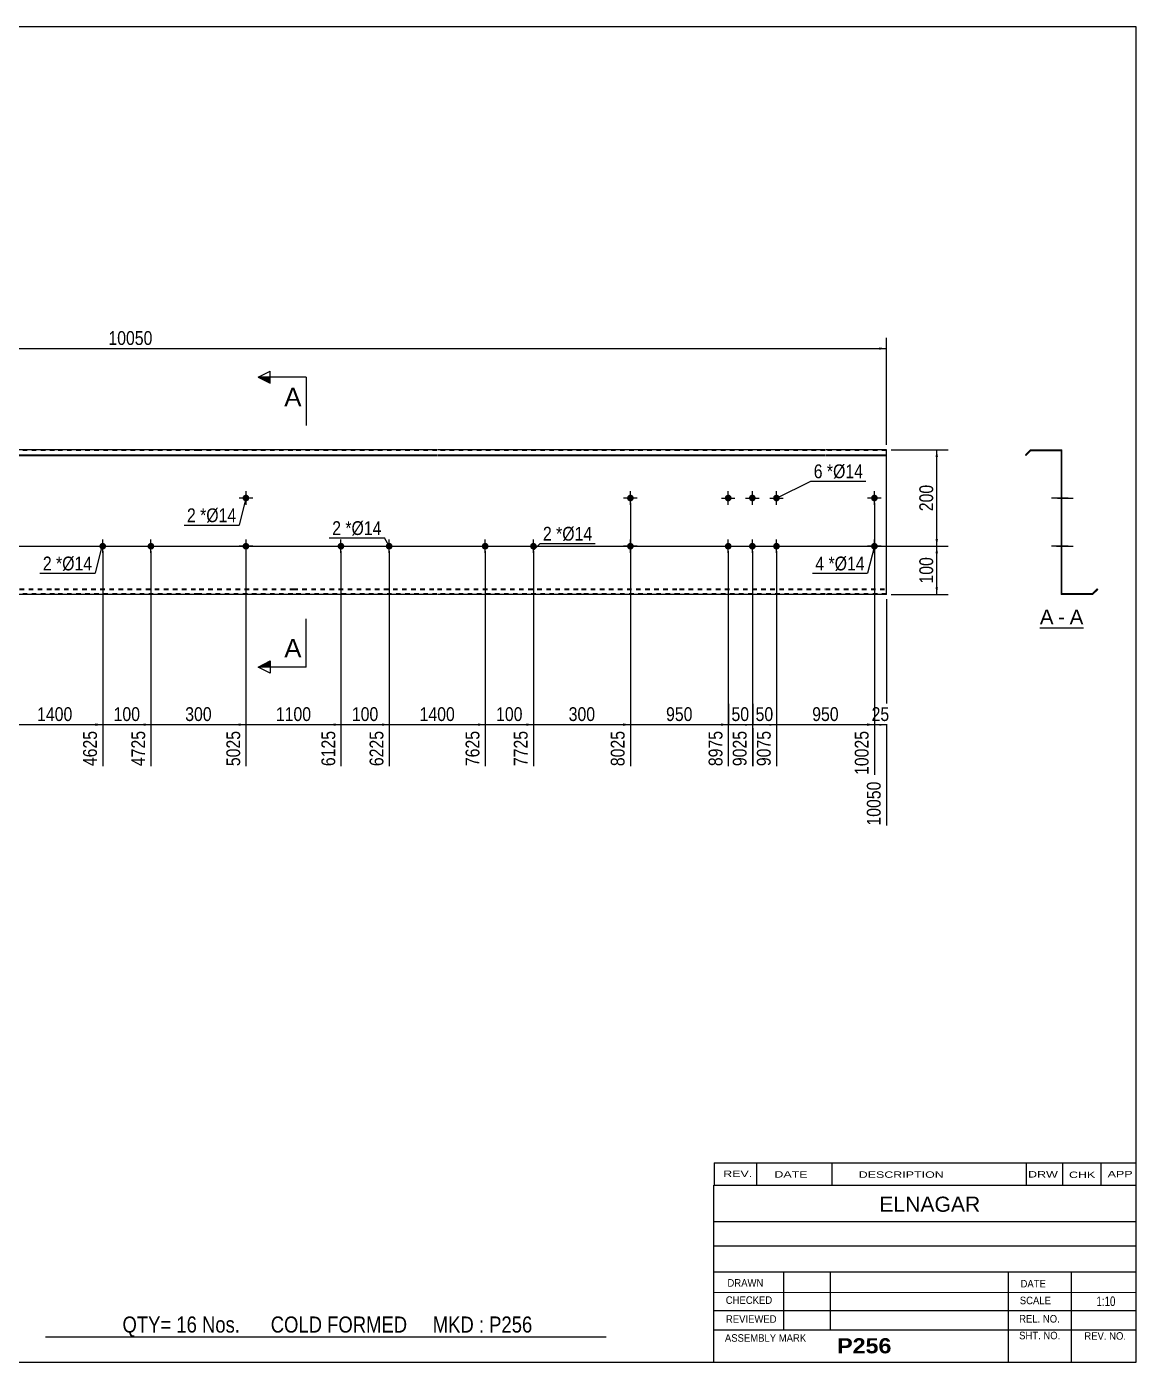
# Model space of a CAD drawing. Header units: millimetres. Extents: x -37 to 365, y -174 to 103.
# Drawn here: x 135.2 to 365.3, y -174.2 to 102.8 of the extents above; entities that cross this region are included whole.
import ezdxf

# ---------------------------------------------------------------- set-up
doc = ezdxf.new("R2010")
doc.units = ezdxf.units.MM
doc.linetypes.add('DXK_LINE_DOT1', pattern=[1.8814, 0.9407, -0.9407])
doc.styles.add('Arial', font='ARIAL.TTF', dxfattribs={"height": 0.2})
doc.styles.add('Arial Bold', font='ARIALBD.TTF', dxfattribs={"height": 0.2})
doc.styles.add('Arial Narrow', font='ARIALN.TTF', dxfattribs={"height": 0.2})

# ---------------------------------------------------------------- blocks, each defined once
blk = doc.blocks.new('Unknown-628700410-1200')
at = {"color": 5, "linetype": 'Continuous'}
for p, q in [((365.28, 102.75), (-34.72, 102.75)), ((-34.72, 102.75), (-34.72, -174.25)), ((365.28, -174.25), (365.28, 102.75)), ((-34.72, -174.25), (365.28, -174.25))]:
    blk.add_line(p, q, dxfattribs=at)
at = {"color": 174, "linetype": 'Continuous', "style": 'Arial'}
blk.add_text('Tekla structures', height=1.9102, rotation=90, dxfattribs=at).set_placement((-35.22, -173.75))
blk = doc.blocks.new('Unknown-628700410-12 - 1622')
at = {"color": 7, "linetype": 'Continuous'}
blk.add_line((345.28, -21.95), (354.31, -21.95), dxfattribs=at)
at = {"color": 0, "linetype": 'Continuous'}
blk.add_wipeout([(348.12, -21.2), (348.12, -18), (345.28, -18), (345.28, -21.2)], dxfattribs=at)
blk.add_wipeout([(350.5, -21.2), (350.5, -18), (349.08, -18), (349.08, -21.2)], dxfattribs=at)
at = {"color": 96, "linetype": 'Continuous', "style": 'Arial'}
blk.add_text('A', height=3.06, dxfattribs=at).set_placement((345.28, -21.2))
at = {"color": 0, "linetype": 'Continuous'}
blk.add_wipeout([(354.31, -21.2), (354.31, -18), (351.46, -18), (351.46, -21.2)], dxfattribs=at)
at = {"color": 96, "linetype": 'Continuous', "style": 'Arial'}
for s, p in [('A', (351.46, -21.2)), ('-', (349.08, -21.2))]:
    blk.add_text(s, height=3.06, dxfattribs=at).set_placement(p)
blk = doc.blocks.new('Bolt-628700410-1335 - 1220')
at = {"linetype": 'Continuous'}
for points in [[(230.29, -4.3, -1), (230.29, -5.7, -1)], [(240.29, -4.3, -1), (240.29, -5.7, -1)]]:
    blk.add_hatch(color=3, dxfattribs=at).paths.add_polyline_path(points)
at = {"color": 3, "linetype": 'Continuous'}
for p, q in [((228.89, -5), (231.69, -5)), ((230.29, -6.4), (230.29, -3.6)), ((238.89, -5), (241.69, -5)), ((240.29, -6.4), (240.29, -3.6))]:
    blk.add_line(p, q, dxfattribs=at)
blk = doc.blocks.new('Bolt-628700410-1261 - 1220')
at = {"linetype": 'Continuous'}
for points in [[(181.39, 5, -1), (179.99, 5, -1)], [(181.39, -5, -1), (179.99, -5, -1)]]:
    blk.add_hatch(color=3, dxfattribs=at).paths.add_polyline_path(points)
at = {"color": 3, "linetype": 'Continuous'}
for p, q in [((180.69, 6.4), (180.69, 3.6)), ((182.09, 5), (179.29, 5)), ((182.09, -5), (179.29, -5)), ((180.69, -3.6), (180.69, -6.4))]:
    blk.add_line(p, q, dxfattribs=at)
blk = doc.blocks.new('Bolt-628700410-1304 - 1220')
at = {"linetype": 'Continuous'}
for points in [[(259.69, 5, -1), (261.09, 5, -1)], [(310.28, 5, -1), (311.68, 5, -1)]]:
    blk.add_hatch(color=3, dxfattribs=at).paths.add_polyline_path(points)
at = {"color": 3, "linetype": 'Continuous'}
for p, q in [((260.39, 3.6), (260.39, 6.4)), ((310.98, 3.6), (310.98, 6.4)), ((261.79, 5), (258.99, 5)), ((312.38, 5), (309.58, 5))]:
    blk.add_line(p, q, dxfattribs=at)
blk = doc.blocks.new('Bolt-628700410-1309 - 1220')
at = {"linetype": 'Continuous'}
for points in [[(279.98, 5, -1), (281.38, 5, -1)], [(284.98, 5, -1), (286.38, 5, -1)], [(289.98, 5, -1), (291.38, 5, -1)], [(279.98, -5, -1), (281.38, -5, -1)], [(284.98, -5, -1), (286.38, -5, -1)], [(289.98, -5, -1), (291.38, -5, -1)]]:
    blk.add_hatch(color=3, dxfattribs=at).paths.add_polyline_path(points)
at = {"color": 3, "linetype": 'Continuous'}
for p, q in [((280.68, 3.6), (280.68, 6.4)), ((285.68, 3.6), (285.68, 6.4)), ((290.68, 3.6), (290.68, 6.4)), ((279.28, 5), (282.08, 5)), ((284.28, 5), (287.08, 5)), ((289.28, 5), (292.08, 5)), ((279.28, -5), (282.08, -5)), ((280.68, -6.4), (280.68, -3.6)), ((284.28, -5), (287.08, -5)), ((285.68, -6.4), (285.68, -3.6)), ((289.28, -5), (292.08, -5)), ((290.68, -6.4), (290.68, -3.6))]:
    blk.add_line(p, q, dxfattribs=at)
blk = doc.blocks.new('Bolt-628700410-1314 - 1220')
at = {"linetype": 'Continuous'}
for points in [[(259.69, -5, -1), (261.09, -5, -1)], [(310.28, -5, -1), (311.68, -5, -1)]]:
    blk.add_hatch(color=3, dxfattribs=at).paths.add_polyline_path(points)
at = {"color": 3, "linetype": 'Continuous'}
for p, q in [((261.79, -5), (258.99, -5)), ((260.39, -6.4), (260.39, -3.6)), ((312.38, -5), (309.58, -5)), ((310.98, -6.4), (310.98, -3.6))]:
    blk.add_line(p, q, dxfattribs=at)
blk = doc.blocks.new('Part-628700410-1330 - 1220')
at = {"color": 2, "linetype": 'Continuous'}
for p, q in [((0, -15), (0, 15)), ((12.6, 15), (0, 15)), ((0, 13.94), (12.6, 13.94)), ((30.7, 15), (12.7, 15)), ((12.7, 13.94), (30.7, 13.94)), ((60.99, 15), (30.8, 15)), ((30.8, 13.94), (60.99, 13.94)), ((111.09, 15), (61.09, 15)), ((61.09, 13.94), (111.09, 13.94)), ((140.99, 15), (111.19, 15)), ((111.19, 13.94), (140.99, 13.94)), ((170.89, 15), (141.09, 15)), ((141.09, 13.94), (170.89, 13.94)), ((190.39, 15), (170.99, 15)), ((170.99, 13.94), (190.39, 13.94)), ((220.29, 15), (190.49, 15)), ((190.49, 13.94), (220.29, 13.94)), ((250.19, 15), (220.39, 15)), ((220.39, 13.94), (250.19, 13.94)), ((270.49, 15), (250.29, 15)), ((250.29, 13.94), (270.49, 13.94)), ((300.78, 15), (270.59, 15)), ((270.59, 13.94), (300.78, 13.94)), ((313.48, 15), (300.88, 15)), ((300.88, 13.94), (313.48, 13.94)), ((313.48, 13.94), (313.48, 15)), ((313.48, -15), (313.48, 13.94)), ((0, 13.83), (12.6, 13.83)), ((12.7, 13.83), (30.7, 13.83)), ((30.8, 13.83), (60.99, 13.83)), ((61.09, 13.83), (111.09, 13.83)), ((111.19, 13.83), (140.99, 13.83)), ((141.09, 13.83), (170.89, 13.83)), ((170.99, 13.83), (190.39, 13.83)), ((190.49, 13.83), (220.29, 13.83)), ((220.39, 13.83), (250.19, 13.83)), ((250.29, 13.83), (270.49, 13.83)), ((270.59, 13.83), (300.78, 13.83)), ((300.88, 13.83), (313.48, 13.83)), ((12.6, -15), (0, -15)), ((30.7, -15), (12.7, -15)), ((60.99, -15), (30.8, -15)), ((111.09, -15), (61.09, -15)), ((140.99, -15), (111.19, -15)), ((170.89, -15), (141.09, -15)), ((190.39, -15), (170.99, -15)), ((220.29, -15), (190.49, -15)), ((250.19, -15), (220.39, -15)), ((270.49, -15), (250.29, -15)), ((300.78, -15), (270.59, -15)), ((313.48, -15), (300.88, -15))]:
    blk.add_line(p, q, dxfattribs=at)
at = {"color": 7, "linetype": 'DXK_LINE_DOT1'}
for p, q in [((12.6, 14.85), (0, 14.85)), ((30.7, 14.85), (12.7, 14.85)), ((60.99, 14.85), (30.8, 14.85)), ((111.09, 14.85), (61.09, 14.85)), ((140.99, 14.85), (111.19, 14.85)), ((170.89, 14.85), (141.09, 14.85)), ((190.39, 14.85), (170.99, 14.85)), ((220.29, 14.85), (190.49, 14.85)), ((250.19, 14.85), (220.39, 14.85)), ((270.49, 14.85), (250.29, 14.85)), ((300.78, 14.85), (270.59, 14.85)), ((313.48, 14.85), (300.88, 14.85)), ((0, -13.83), (12.6, -13.83)), ((12.7, -13.83), (30.7, -13.83)), ((30.8, -13.83), (60.99, -13.83)), ((61.09, -13.83), (111.09, -13.83)), ((111.19, -13.83), (140.99, -13.83)), ((141.09, -13.83), (170.89, -13.83)), ((170.99, -13.83), (190.39, -13.83)), ((190.49, -13.83), (220.29, -13.83)), ((220.39, -13.83), (250.19, -13.83)), ((250.29, -13.83), (270.49, -13.83)), ((270.59, -13.83), (300.78, -13.83)), ((300.88, -13.83), (313.48, -13.83)), ((0, -13.94), (12.6, -13.94)), ((12.6, -14.85), (0, -14.85)), ((12.7, -13.94), (30.7, -13.94)), ((30.7, -14.85), (12.7, -14.85)), ((30.8, -13.94), (60.99, -13.94)), ((60.99, -14.85), (30.8, -14.85)), ((61.09, -13.94), (111.09, -13.94)), ((111.09, -14.85), (61.09, -14.85)), ((111.19, -13.94), (140.99, -13.94)), ((140.99, -14.85), (111.19, -14.85)), ((141.09, -13.94), (170.89, -13.94)), ((170.89, -14.85), (141.09, -14.85)), ((170.99, -13.94), (190.39, -13.94)), ((190.39, -14.85), (170.99, -14.85)), ((190.49, -13.94), (220.29, -13.94)), ((220.29, -14.85), (190.49, -14.85)), ((220.39, -13.94), (250.19, -13.94)), ((250.19, -14.85), (220.39, -14.85)), ((250.29, -13.94), (270.49, -13.94)), ((270.49, -14.85), (250.29, -14.85)), ((270.59, -13.94), (300.78, -13.94)), ((300.78, -14.85), (270.59, -14.85)), ((300.88, -13.94), (313.48, -13.94)), ((313.48, -14.85), (300.88, -14.85))]:
    blk.add_line(p, q, dxfattribs=at)
blk = doc.blocks.new('Bolt-628700410-1340 - 1220')
at = {"linetype": 'Continuous'}
for points in [[(200.39, -4.3, -1), (200.39, -5.7, -1)], [(210.39, -4.3, -1), (210.39, -5.7, -1)]]:
    blk.add_hatch(color=3, dxfattribs=at).paths.add_polyline_path(points)
at = {"color": 3, "linetype": 'Continuous'}
for p, q in [((198.99, -5), (201.79, -5)), ((200.39, -6.4), (200.39, -3.6)), ((208.99, -5), (211.79, -5)), ((210.39, -6.4), (210.39, -3.6))]:
    blk.add_line(p, q, dxfattribs=at)
blk = doc.blocks.new('Bolt-628700410-1345 - 1220')
at = {"linetype": 'Continuous'}
for points in [[(150.99, -4.3, -1), (150.99, -5.7, -1)], [(160.99, -4.3, -1), (160.99, -5.7, -1)]]:
    blk.add_hatch(color=3, dxfattribs=at).paths.add_polyline_path(points)
at = {"color": 3, "linetype": 'Continuous'}
for p, q in [((149.59, -5), (152.39, -5)), ((150.99, -6.4), (150.99, -3.6)), ((159.59, -5), (162.39, -5)), ((160.99, -6.4), (160.99, -3.6))]:
    blk.add_line(p, q, dxfattribs=at)
blk = doc.blocks.new('Bolt-628700410-1627 - 1622')
at = {"linetype": 'Continuous'}
for points in [[(349.87, 4.3), (349.87, 5.7), (349.72, 5.7), (349.72, 4.3)], [(349.87, -5.7), (349.87, -4.3), (349.72, -4.3), (349.72, -5.7)]]:
    blk.add_hatch(color=3, dxfattribs=at).paths.add_polyline_path(points)
at = {"color": 3, "linetype": 'Continuous'}
for p, q in [((349.87, 5.7), (349.72, 5.7)), ((349.87, 5), (347.72, 5)), ((349.87, 4.3), (349.72, 4.3)), ((349.87, -5), (347.72, -5)), ((349.87, -4.3), (349.72, -4.3)), ((349.87, -5.7), (349.72, -5.7))]:
    blk.add_line(p, q, dxfattribs=at)
blk = doc.blocks.new('Bolt-628700410-1628 - 1622')
at = {"linetype": 'Continuous'}
blk.add_hatch(color=3, dxfattribs=at).paths.add_polyline_path([(349.72, -4.3), (349.72, -5.7), (349.87, -5.7), (349.87, -4.3)])
blk.add_hatch(color=3, dxfattribs=at).paths.add_polyline_path([(349.72, -4.3), (349.72, -5.7), (349.87, -5.7), (349.87, -4.3)])
at = {"color": 3, "linetype": 'Continuous'}
for p, q in [((348.92, -5), (352.22, -5)), ((348.92, -5), (352.22, -5)), ((349.72, -4.3), (349.87, -4.3)), ((349.72, -4.3), (349.87, -4.3)), ((349.72, -5.7), (349.87, -5.7)), ((349.72, -5.7), (349.87, -5.7))]:
    blk.add_line(p, q, dxfattribs=at)
blk = doc.blocks.new('Bolt-628700410-1629 - 1622')
at = {"linetype": 'Continuous'}
blk.add_hatch(color=3, dxfattribs=at).paths.add_polyline_path([(349.72, 5.7), (349.72, 4.3), (349.87, 4.3), (349.87, 5.7)])
blk.add_hatch(color=3, dxfattribs=at).paths.add_polyline_path([(349.72, 5.7), (349.72, 4.3), (349.87, 4.3), (349.87, 5.7)])
at = {"color": 3, "linetype": 'Continuous'}
for p, q in [((349.72, 5.7), (349.87, 5.7)), ((349.72, 5.7), (349.87, 5.7)), ((348.92, 5), (352.22, 5)), ((348.92, 5), (352.22, 5)), ((349.72, 4.3), (349.87, 4.3)), ((349.72, 4.3), (349.87, 4.3))]:
    blk.add_line(p, q, dxfattribs=at)
blk = doc.blocks.new('Bolt-628700410-1630 - 1622')
at = {"linetype": 'Continuous'}
for points in [[(349.72, 5.7), (349.72, 4.3), (349.87, 4.3), (349.87, 5.7)], [(349.72, 5.7), (349.72, 4.3), (349.87, 4.3), (349.87, 5.7)], [(349.72, 5.7), (349.72, 4.3), (349.87, 4.3), (349.87, 5.7)], [(349.72, -4.3), (349.72, -5.7), (349.87, -5.7), (349.87, -4.3)], [(349.72, -4.3), (349.72, -5.7), (349.87, -5.7), (349.87, -4.3)], [(349.72, -4.3), (349.72, -5.7), (349.87, -5.7), (349.87, -4.3)]]:
    blk.add_hatch(color=3, dxfattribs=at).paths.add_polyline_path(points)
at = {"color": 3, "linetype": 'Continuous'}
for p, q in [((349.87, 5.7), (349.72, 5.7)), ((349.87, 5.7), (349.72, 5.7)), ((349.87, 5.7), (349.72, 5.7)), ((351.17, 5), (347.87, 5)), ((351.17, 5), (347.87, 5)), ((351.17, 5), (347.87, 5)), ((349.87, 4.3), (349.72, 4.3)), ((349.87, 4.3), (349.72, 4.3)), ((349.87, 4.3), (349.72, 4.3)), ((351.17, -5), (347.87, -5)), ((351.17, -5), (347.87, -5)), ((351.17, -5), (347.87, -5)), ((349.87, -4.3), (349.72, -4.3)), ((349.87, -4.3), (349.72, -4.3)), ((349.87, -4.3), (349.72, -4.3)), ((349.87, -5.7), (349.72, -5.7)), ((349.87, -5.7), (349.72, -5.7)), ((349.87, -5.7), (349.72, -5.7))]:
    blk.add_line(p, q, dxfattribs=at)
blk = doc.blocks.new('Bolt-628700410-1631 - 1622')
at = {"linetype": 'Continuous'}
blk.add_hatch(color=3, dxfattribs=at).paths.add_polyline_path([(349.72, 5.7), (349.72, 4.3), (349.87, 4.3), (349.87, 5.7)])
blk.add_hatch(color=3, dxfattribs=at).paths.add_polyline_path([(349.72, 5.7), (349.72, 4.3), (349.87, 4.3), (349.87, 5.7)])
at = {"color": 3, "linetype": 'Continuous'}
for p, q in [((349.72, 5.7), (349.87, 5.7)), ((349.72, 5.7), (349.87, 5.7)), ((348.92, 5), (352.22, 5)), ((348.92, 5), (352.22, 5)), ((349.72, 4.3), (349.87, 4.3)), ((349.72, 4.3), (349.87, 4.3))]:
    blk.add_line(p, q, dxfattribs=at)
blk = doc.blocks.new('Bolt-628700410-1632 - 1622')
at = {"linetype": 'Continuous'}
for points in [[(349.72, 5.7), (349.72, 4.3), (349.87, 4.3), (349.87, 5.7)], [(349.72, 5.7), (349.72, 4.3), (349.87, 4.3), (349.87, 5.7)], [(349.72, 5.7), (349.72, 4.3), (349.87, 4.3), (349.87, 5.7)], [(349.72, -4.3), (349.72, -5.7), (349.87, -5.7), (349.87, -4.3)], [(349.72, -4.3), (349.72, -5.7), (349.87, -5.7), (349.87, -4.3)], [(349.72, -4.3), (349.72, -5.7), (349.87, -5.7), (349.87, -4.3)]]:
    blk.add_hatch(color=3, dxfattribs=at).paths.add_polyline_path(points)
at = {"color": 3, "linetype": 'Continuous'}
for p, q in [((349.87, 5.7), (349.72, 5.7)), ((349.87, 5.7), (349.72, 5.7)), ((349.87, 5.7), (349.72, 5.7)), ((351.17, 5), (347.87, 5)), ((351.17, 5), (347.87, 5)), ((351.17, 5), (347.87, 5)), ((349.87, 4.3), (349.72, 4.3)), ((349.87, 4.3), (349.72, 4.3)), ((349.87, 4.3), (349.72, 4.3)), ((351.17, -5), (347.87, -5)), ((351.17, -5), (347.87, -5)), ((351.17, -5), (347.87, -5)), ((349.87, -4.3), (349.72, -4.3)), ((349.87, -4.3), (349.72, -4.3)), ((349.87, -4.3), (349.72, -4.3)), ((349.87, -5.7), (349.72, -5.7)), ((349.87, -5.7), (349.72, -5.7)), ((349.87, -5.7), (349.72, -5.7))]:
    blk.add_line(p, q, dxfattribs=at)
blk = doc.blocks.new('Bolt-628700410-1633 - 1622')
at = {"linetype": 'Continuous'}
blk.add_hatch(color=3, dxfattribs=at).paths.add_polyline_path([(349.72, -4.3), (349.72, -5.7), (349.87, -5.7), (349.87, -4.3)])
blk.add_hatch(color=3, dxfattribs=at).paths.add_polyline_path([(349.72, -4.3), (349.72, -5.7), (349.87, -5.7), (349.87, -4.3)])
at = {"color": 3, "linetype": 'Continuous'}
for p, q in [((348.92, -5), (352.22, -5)), ((348.92, -5), (352.22, -5)), ((349.72, -4.3), (349.87, -4.3)), ((349.72, -4.3), (349.87, -4.3)), ((349.72, -5.7), (349.87, -5.7)), ((349.72, -5.7), (349.87, -5.7))]:
    blk.add_line(p, q, dxfattribs=at)
blk = doc.blocks.new('Part-628700410-1634 - 1622')
at = {"color": 2, "linetype": 'Continuous'}
for p, q in [((343.37, 15), (342.31, 13.94)), ((342.31, 13.94), (342.41, 13.83)), ((342.41, 13.83), (343.43, 14.85)), ((343.37, 15), (349.87, 15)), ((343.43, 14.85), (349.72, 14.85)), ((349.72, 14.85), (349.72, -15)), ((349.87, -14.85), (349.87, 15)), ((357.17, -13.83), (356.16, -14.85)), ((357.28, -13.94), (357.17, -13.83)), ((356.22, -15), (349.72, -15)), ((356.16, -14.85), (349.87, -14.85)), ((356.22, -15), (357.28, -13.94))]:
    blk.add_line(p, q, dxfattribs=at)
blk = doc.blocks.new('Bolt-628700410-1635 - 1622')
at = {"linetype": 'Continuous'}
blk.add_hatch(color=3, dxfattribs=at).paths.add_polyline_path([(349.87, -5.7), (349.87, -4.3), (349.72, -4.3), (349.72, -5.7)])
blk.add_hatch(color=3, dxfattribs=at).paths.add_polyline_path([(349.87, -5.7), (349.87, -4.3), (349.72, -4.3), (349.72, -5.7)])
at = {"color": 3, "linetype": 'Continuous'}
for p, q in [((348.77, -5), (351.52, -5)), ((348.77, -5), (351.52, -5)), ((349.72, -4.3), (349.87, -4.3)), ((349.72, -4.3), (349.87, -4.3)), ((349.72, -5.7), (349.87, -5.7)), ((349.72, -5.7), (349.87, -5.7))]:
    blk.add_line(p, q, dxfattribs=at)
blk = doc.blocks.new('Bolt-628700410-1636 - 1622')
at = {"linetype": 'Continuous'}
blk.add_hatch(color=3, dxfattribs=at).paths.add_polyline_path([(349.87, -5.7), (349.87, -4.3), (349.72, -4.3), (349.72, -5.7)])
blk.add_hatch(color=3, dxfattribs=at).paths.add_polyline_path([(349.87, -5.7), (349.87, -4.3), (349.72, -4.3), (349.72, -5.7)])
at = {"color": 3, "linetype": 'Continuous'}
for p, q in [((348.77, -5), (351.52, -5)), ((348.77, -5), (351.52, -5)), ((349.72, -4.3), (349.87, -4.3)), ((349.72, -4.3), (349.87, -4.3)), ((349.72, -5.7), (349.87, -5.7)), ((349.72, -5.7), (349.87, -5.7))]:
    blk.add_line(p, q, dxfattribs=at)
blk = doc.blocks.new('Bolt-628700410-1637 - 1622')
at = {"linetype": 'Continuous'}
blk.add_hatch(color=3, dxfattribs=at).paths.add_polyline_path([(349.87, -5.7), (349.87, -4.3), (349.72, -4.3), (349.72, -5.7)])
blk.add_hatch(color=3, dxfattribs=at).paths.add_polyline_path([(349.87, -5.7), (349.87, -4.3), (349.72, -4.3), (349.72, -5.7)])
at = {"color": 3, "linetype": 'Continuous'}
for p, q in [((348.77, -5), (351.52, -5)), ((348.77, -5), (351.52, -5)), ((349.72, -4.3), (349.87, -4.3)), ((349.72, -4.3), (349.87, -4.3)), ((349.72, -5.7), (349.87, -5.7)), ((349.72, -5.7), (349.87, -5.7))]:
    blk.add_line(p, q, dxfattribs=at)
blk = doc.blocks.new('Bolt-628700410-1638 - 1622')
at = {"linetype": 'Continuous'}
blk.add_hatch(color=3, dxfattribs=at).paths.add_polyline_path([(349.87, -5.7), (349.87, -4.3), (349.72, -4.3), (349.72, -5.7)])
blk.add_hatch(color=3, dxfattribs=at).paths.add_polyline_path([(349.87, -5.7), (349.87, -4.3), (349.72, -4.3), (349.72, -5.7)])
at = {"color": 3, "linetype": 'Continuous'}
for p, q in [((348.77, -5), (351.52, -5)), ((348.77, -5), (351.52, -5)), ((349.72, -4.3), (349.87, -4.3)), ((349.72, -4.3), (349.87, -4.3)), ((349.72, -5.7), (349.87, -5.7)), ((349.72, -5.7), (349.87, -5.7))]:
    blk.add_line(p, q, dxfattribs=at)
blk = doc.blocks.new('Bolt-628700410-1639 - 1622')
at = {"linetype": 'Continuous'}
blk.add_hatch(color=3, dxfattribs=at).paths.add_polyline_path([(349.87, -5.7), (349.87, -4.3), (349.72, -4.3), (349.72, -5.7)])
blk.add_hatch(color=3, dxfattribs=at).paths.add_polyline_path([(349.87, -5.7), (349.87, -4.3), (349.72, -4.3), (349.72, -5.7)])
at = {"color": 3, "linetype": 'Continuous'}
for p, q in [((348.77, -5), (351.52, -5)), ((348.77, -5), (351.52, -5)), ((349.72, -4.3), (349.87, -4.3)), ((349.72, -4.3), (349.87, -4.3)), ((349.72, -5.7), (349.87, -5.7)), ((349.72, -5.7), (349.87, -5.7))]:
    blk.add_line(p, q, dxfattribs=at)
blk = doc.blocks.new('StraightDimension-628700410-2914 - 1220')
at = {"linetype": 'Continuous'}
blk.add_hatch(color=7, dxfattribs=at).paths.add_polyline_path([(149.49, -41.75), (150.99, -42), (149.49, -42.25)])
at = {"color": 7, "linetype": 'Continuous'}
for p, q in [((131.09, -6), (131.09, -50.61)), ((150.99, -6), (150.99, -50.61)), ((131.09, -42), (150.99, -42))]:
    blk.add_line(p, q, dxfattribs=at)
at = {"color": 0}
blk.add_wipeout([(145.3, -41.85), (145.3, -37.65), (136.79, -37.65), (136.79, -41.85)], dxfattribs=at)
at = {"color": 3, "style": 'Arial Narrow'}
blk.add_text('1400', height=2.863, dxfattribs=at).set_placement((137.39, -41.25))
at = {"color": 0, "linetype": 'Continuous'}
blk.add_wipeout([(150.39, -42.7), (146.19, -42.7), (146.19, -51.21), (150.39, -51.21)], dxfattribs=at)
at = {"color": 3, "linetype": 'Continuous', "style": 'Arial Narrow'}
blk.add_text('4625', height=2.863, rotation=90.0002, dxfattribs=at).set_placement((149.79, -50.61))
blk = doc.blocks.new('StraightDimension-628700410-2907 - 1220')
at = {"linetype": 'Continuous'}
blk.add_hatch(color=7, dxfattribs=at).paths.add_polyline_path([(258.89, -41.75), (260.39, -42), (258.89, -42.25)])
at = {"color": 7, "linetype": 'Continuous'}
for p, q in [((260.39, 4), (260.39, -50.61)), ((240.29, -6), (240.29, -50.61)), ((240.29, -42), (260.39, -42))]:
    blk.add_line(p, q, dxfattribs=at)
at = {"color": 0}
blk.add_wipeout([(253.68, -41.85), (253.68, -37.65), (247, -37.65), (247, -41.85)], dxfattribs=at)
at = {"color": 0, "linetype": 'Continuous'}
blk.add_wipeout([(259.79, -42.7), (255.59, -42.7), (255.59, -51.21), (259.79, -51.21)], dxfattribs=at)
at = {"color": 3, "style": 'Arial Narrow'}
blk.add_text('300', height=2.863, dxfattribs=at).set_placement((247.6, -41.25))
at = {"color": 3, "linetype": 'Continuous', "style": 'Arial Narrow'}
blk.add_text('8025', height=2.863, rotation=90.0002, dxfattribs=at).set_placement((259.19, -50.61))
blk = doc.blocks.new('StraightDimension-628700410-2913 - 1220')
at = {"linetype": 'Continuous'}
blk.add_hatch(color=7, dxfattribs=at).paths.add_polyline_path([(159.49, -41.75), (160.99, -42), (159.49, -42.25)])
at = {"color": 7, "linetype": 'Continuous'}
for p, q in [((150.99, -6), (150.99, -50.61)), ((160.99, -6), (160.99, -50.61)), ((150.99, -42), (160.99, -42))]:
    blk.add_line(p, q, dxfattribs=at)
at = {"color": 0}
blk.add_wipeout([(159.33, -41.85), (159.33, -37.65), (152.65, -37.65), (152.65, -41.85)], dxfattribs=at)
at = {"color": 3, "style": 'Arial Narrow'}
blk.add_text('100', height=2.863, dxfattribs=at).set_placement((153.25, -41.25))
at = {"color": 0, "linetype": 'Continuous'}
blk.add_wipeout([(160.39, -42.7), (156.19, -42.7), (156.19, -51.21), (160.39, -51.21)], dxfattribs=at)
at = {"color": 3, "linetype": 'Continuous', "style": 'Arial Narrow'}
blk.add_text('4725', height=2.863, rotation=90.0002, dxfattribs=at).set_placement((159.79, -50.61))
blk = doc.blocks.new('StraightDimension-628700410-2902 - 1220')
at = {"linetype": 'Continuous'}
blk.add_hatch(color=7, dxfattribs=at).paths.add_polyline_path([(311.98, -41.75), (313.48, -42), (311.98, -42.25)])
at = {"color": 7, "linetype": 'Continuous'}
for p, q in [((310.98, 4), (310.98, -52.44)), ((313.48, -16), (313.48, -62.94)), ((310.98, -42), (313.48, -42))]:
    blk.add_line(p, q, dxfattribs=at)
at = {"color": 0}
blk.add_wipeout([(314.65, -41.85), (314.65, -37.65), (309.8, -37.65), (309.8, -41.85)], dxfattribs=at)
at = {"color": 0, "linetype": 'Continuous'}
blk.add_wipeout([(312.88, -53.2), (308.68, -53.2), (308.68, -63.54), (312.88, -63.54)], dxfattribs=at)
at = {"color": 3, "style": 'Arial Narrow'}
blk.add_text('25', height=2.863, dxfattribs=at).set_placement((310.4, -41.25))
at = {"color": 3, "linetype": 'Continuous', "style": 'Arial Narrow'}
blk.add_text('10050', height=2.863, rotation=90.0002, dxfattribs=at).set_placement((312.28, -62.94))
blk = doc.blocks.new('StraightDimension-628700410-2912 - 1220')
at = {"linetype": 'Continuous'}
blk.add_hatch(color=7, dxfattribs=at).paths.add_polyline_path([(179.19, -41.75), (180.69, -42), (179.19, -42.25)])
at = {"color": 7, "linetype": 'Continuous'}
for p, q in [((160.99, -6), (160.99, -50.61)), ((180.69, -6), (180.69, -50.61)), ((160.99, -42), (180.69, -42))]:
    blk.add_line(p, q, dxfattribs=at)
at = {"color": 0}
blk.add_wipeout([(174.18, -41.85), (174.18, -37.65), (167.5, -37.65), (167.5, -41.85)], dxfattribs=at)
at = {"color": 0, "linetype": 'Continuous'}
blk.add_wipeout([(180.09, -42.7), (175.89, -42.7), (175.89, -51.21), (180.09, -51.21)], dxfattribs=at)
at = {"color": 3, "style": 'Arial Narrow'}
blk.add_text('300', height=2.863, dxfattribs=at).set_placement((168.1, -41.25))
at = {"color": 3, "linetype": 'Continuous', "style": 'Arial Narrow'}
blk.add_text('5025', height=2.863, rotation=90.0002, dxfattribs=at).set_placement((179.49, -50.61))
blk = doc.blocks.new('StraightDimension-628700410-2908 - 1220')
at = {"linetype": 'Continuous'}
blk.add_hatch(color=7, dxfattribs=at).paths.add_polyline_path([(238.79, -41.75), (240.29, -42), (238.79, -42.25)])
at = {"color": 7, "linetype": 'Continuous'}
for p, q in [((230.29, -6), (230.29, -50.61)), ((240.29, -6), (240.29, -50.61)), ((230.29, -42), (240.29, -42))]:
    blk.add_line(p, q, dxfattribs=at)
at = {"color": 0}
blk.add_wipeout([(238.63, -41.85), (238.63, -37.65), (231.95, -37.65), (231.95, -41.85)], dxfattribs=at)
at = {"color": 3, "style": 'Arial Narrow'}
blk.add_text('100', height=2.863, dxfattribs=at).set_placement((232.55, -41.25))
at = {"color": 0, "linetype": 'Continuous'}
blk.add_wipeout([(239.69, -42.7), (235.49, -42.7), (235.49, -51.21), (239.69, -51.21)], dxfattribs=at)
at = {"color": 3, "linetype": 'Continuous', "style": 'Arial Narrow'}
blk.add_text('7725', height=2.863, rotation=90.0002, dxfattribs=at).set_placement((239.09, -50.61))
blk = doc.blocks.new('StraightDimension-628700410-1374 - 1220')
at = {"linetype": 'Continuous'}
for points in [[(1.5, 35.75), (0, 36), (1.5, 36.25)], [(311.98, 36.25), (313.48, 36), (311.98, 35.75)]]:
    blk.add_hatch(color=7, dxfattribs=at).paths.add_polyline_path(points)
at = {"color": 7, "linetype": 'Continuous'}
for p, q in [((0, 16), (0, 38.25)), ((313.48, 16), (313.48, 38.25)), ((0, 36), (313.48, 36))]:
    blk.add_line(p, q, dxfattribs=at)
at = {"color": 0}
blk.add_wipeout([(161.91, 36.15), (161.91, 40.35), (151.57, 40.35), (151.57, 36.15)], dxfattribs=at)
at = {"color": 3, "style": 'Arial Narrow'}
blk.add_text('10050', height=2.863, dxfattribs=at).set_placement((152.17, 36.75))
blk = doc.blocks.new('StraightDimension-628700410-1744 - 1220')
at = {"linetype": 'Continuous'}
for points in [[(323.66, 13.5), (323.91, 15), (324.16, 13.5)], [(324.16, -3.5), (323.91, -5), (323.66, -3.5)]]:
    blk.add_hatch(color=7, dxfattribs=at).paths.add_polyline_path(points)
at = {"color": 7, "linetype": 'Continuous'}
for p, q in [((314.48, 15), (326.31, 15)), ((323.91, -5), (323.91, 15)), ((72.19, -5), (326.31, -5))]:
    blk.add_line(p, q, dxfattribs=at)
at = {"color": 0}
blk.add_wipeout([(323.76, 8.34), (319.56, 8.34), (319.56, 1.66), (323.76, 1.66)], dxfattribs=at)
at = {"color": 3, "style": 'Arial Narrow'}
blk.add_text('200', height=2.863, rotation=90.0002, dxfattribs=at).set_placement((323.16, 2.26))
blk = doc.blocks.new('StraightDimension-628700410-1745 - 1220')
at = {"linetype": 'Continuous'}
for points in [[(323.66, -6.5), (323.91, -5), (324.16, -6.5)], [(324.16, -13.5), (323.91, -15), (323.66, -13.5)]]:
    blk.add_hatch(color=7, dxfattribs=at).paths.add_polyline_path(points)
at = {"color": 7, "linetype": 'Continuous'}
for p, q in [((72.19, -5), (326.31, -5)), ((323.91, -15), (323.91, -5)), ((314.48, -15), (326.31, -15))]:
    blk.add_line(p, q, dxfattribs=at)
at = {"color": 0}
blk.add_wipeout([(323.76, -6.66), (319.56, -6.66), (319.56, -13.34), (323.76, -13.34)], dxfattribs=at)
at = {"color": 3, "style": 'Arial Narrow'}
blk.add_text('100', height=2.863, rotation=90.0002, dxfattribs=at).set_placement((323.16, -12.74))
blk = doc.blocks.new('StraightDimension-628700410-2903 - 1220')
at = {"linetype": 'Continuous'}
blk.add_hatch(color=7, dxfattribs=at).paths.add_polyline_path([(309.48, -41.75), (310.98, -42), (309.48, -42.25)])
at = {"color": 7, "linetype": 'Continuous'}
for p, q in [((310.98, 4), (310.98, -52.44)), ((290.68, -6), (290.68, -50.61)), ((290.68, -42), (310.98, -42))]:
    blk.add_line(p, q, dxfattribs=at)
at = {"color": 0}
blk.add_wipeout([(304.17, -41.85), (304.17, -37.65), (297.49, -37.65), (297.49, -41.85)], dxfattribs=at)
at = {"color": 0, "linetype": 'Continuous'}
blk.add_wipeout([(310.38, -42.7), (306.18, -42.7), (306.18, -53.04), (310.38, -53.04)], dxfattribs=at)
at = {"color": 3, "style": 'Arial Narrow'}
blk.add_text('950', height=2.863, dxfattribs=at).set_placement((298.09, -41.25))
at = {"color": 3, "linetype": 'Continuous', "style": 'Arial Narrow'}
blk.add_text('10025', height=2.863, rotation=90.0002, dxfattribs=at).set_placement((309.78, -52.44))
blk = doc.blocks.new('StraightDimension-628700410-2904 - 1220')
at = {"linetype": 'Continuous'}
blk.add_hatch(color=7, dxfattribs=at).paths.add_polyline_path([(289.18, -41.75), (290.68, -42), (289.18, -42.25)])
at = {"color": 7, "linetype": 'Continuous'}
for p, q in [((285.68, -6), (285.68, -50.61)), ((290.68, -6), (290.68, -50.61)), ((285.68, -42), (290.68, -42))]:
    blk.add_line(p, q, dxfattribs=at)
at = {"color": 0}
blk.add_wipeout([(290.61, -41.85), (290.61, -37.65), (285.75, -37.65), (285.75, -41.85)], dxfattribs=at)
at = {"color": 3, "style": 'Arial Narrow'}
blk.add_text('50', height=2.863, dxfattribs=at).set_placement((286.35, -41.25))
at = {"color": 0, "linetype": 'Continuous'}
blk.add_wipeout([(290.08, -42.7), (285.88, -42.7), (285.88, -51.21), (290.08, -51.21)], dxfattribs=at)
at = {"color": 3, "linetype": 'Continuous', "style": 'Arial Narrow'}
blk.add_text('9075', height=2.863, rotation=90.0002, dxfattribs=at).set_placement((289.48, -50.61))
blk = doc.blocks.new('StraightDimension-628700410-2905 - 1220')
at = {"linetype": 'Continuous'}
blk.add_hatch(color=7, dxfattribs=at).paths.add_polyline_path([(284.18, -41.75), (285.68, -42), (284.18, -42.25)])
at = {"color": 7, "linetype": 'Continuous'}
for p, q in [((280.68, -6), (280.68, -50.61)), ((285.68, -6), (285.68, -50.61)), ((280.68, -42), (285.68, -42))]:
    blk.add_line(p, q, dxfattribs=at)
at = {"color": 0}
blk.add_wipeout([(285.61, -41.85), (285.61, -37.65), (280.75, -37.65), (280.75, -41.85)], dxfattribs=at)
at = {"color": 3, "style": 'Arial Narrow'}
blk.add_text('50', height=2.863, dxfattribs=at).set_placement((281.35, -41.25))
at = {"color": 0, "linetype": 'Continuous'}
blk.add_wipeout([(285.08, -42.7), (280.88, -42.7), (280.88, -51.21), (285.08, -51.21)], dxfattribs=at)
at = {"color": 3, "linetype": 'Continuous', "style": 'Arial Narrow'}
blk.add_text('9025', height=2.863, rotation=90.0002, dxfattribs=at).set_placement((284.48, -50.61))
blk = doc.blocks.new('StraightDimension-628700410-2906 - 1220')
at = {"linetype": 'Continuous'}
blk.add_hatch(color=7, dxfattribs=at).paths.add_polyline_path([(279.18, -41.75), (280.68, -42), (279.18, -42.25)])
at = {"color": 7, "linetype": 'Continuous'}
for p, q in [((260.39, 4), (260.39, -50.61)), ((280.68, -6), (280.68, -50.61)), ((260.39, -42), (280.68, -42))]:
    blk.add_line(p, q, dxfattribs=at)
at = {"color": 0}
blk.add_wipeout([(273.88, -41.85), (273.88, -37.65), (267.19, -37.65), (267.19, -41.85)], dxfattribs=at)
at = {"color": 0, "linetype": 'Continuous'}
blk.add_wipeout([(280.08, -42.7), (275.88, -42.7), (275.88, -51.21), (280.08, -51.21)], dxfattribs=at)
at = {"color": 3, "style": 'Arial Narrow'}
blk.add_text('950', height=2.863, dxfattribs=at).set_placement((267.79, -41.25))
at = {"color": 3, "linetype": 'Continuous', "style": 'Arial Narrow'}
blk.add_text('8975', height=2.863, rotation=90.0002, dxfattribs=at).set_placement((279.48, -50.61))
blk = doc.blocks.new('StraightDimension-628700410-2909 - 1220')
at = {"linetype": 'Continuous'}
blk.add_hatch(color=7, dxfattribs=at).paths.add_polyline_path([(228.79, -41.75), (230.29, -42), (228.79, -42.25)])
at = {"color": 7, "linetype": 'Continuous'}
for p, q in [((210.39, -6), (210.39, -50.61)), ((230.29, -6), (230.29, -50.61)), ((210.39, -42), (230.29, -42))]:
    blk.add_line(p, q, dxfattribs=at)
at = {"color": 0}
blk.add_wipeout([(224.6, -41.85), (224.6, -37.65), (216.09, -37.65), (216.09, -41.85)], dxfattribs=at)
at = {"color": 3, "style": 'Arial Narrow'}
blk.add_text('1400', height=2.863, dxfattribs=at).set_placement((216.69, -41.25))
at = {"color": 0, "linetype": 'Continuous'}
blk.add_wipeout([(229.69, -42.7), (225.49, -42.7), (225.49, -51.21), (229.69, -51.21)], dxfattribs=at)
at = {"color": 3, "linetype": 'Continuous', "style": 'Arial Narrow'}
blk.add_text('7625', height=2.863, rotation=90.0002, dxfattribs=at).set_placement((229.09, -50.61))
blk = doc.blocks.new('StraightDimension-628700410-2910 - 1220')
at = {"linetype": 'Continuous'}
blk.add_hatch(color=7, dxfattribs=at).paths.add_polyline_path([(208.89, -41.75), (210.39, -42), (208.89, -42.25)])
at = {"color": 7, "linetype": 'Continuous'}
for p, q in [((200.39, -6), (200.39, -50.61)), ((210.39, -6), (210.39, -50.61)), ((200.39, -42), (210.39, -42))]:
    blk.add_line(p, q, dxfattribs=at)
at = {"color": 0}
blk.add_wipeout([(208.73, -41.85), (208.73, -37.65), (202.05, -37.65), (202.05, -41.85)], dxfattribs=at)
at = {"color": 3, "style": 'Arial Narrow'}
blk.add_text('100', height=2.863, dxfattribs=at).set_placement((202.65, -41.25))
at = {"color": 0, "linetype": 'Continuous'}
blk.add_wipeout([(209.79, -42.7), (205.59, -42.7), (205.59, -51.21), (209.79, -51.21)], dxfattribs=at)
at = {"color": 3, "linetype": 'Continuous', "style": 'Arial Narrow'}
blk.add_text('6225', height=2.863, rotation=90.0002, dxfattribs=at).set_placement((209.19, -50.61))
blk = doc.blocks.new('StraightDimension-628700410-2911 - 1220')
at = {"linetype": 'Continuous'}
blk.add_hatch(color=7, dxfattribs=at).paths.add_polyline_path([(198.89, -41.75), (200.39, -42), (198.89, -42.25)])
at = {"color": 7, "linetype": 'Continuous'}
for p, q in [((180.69, -6), (180.69, -50.61)), ((200.39, -6), (200.39, -50.61)), ((180.69, -42), (200.39, -42))]:
    blk.add_line(p, q, dxfattribs=at)
at = {"color": 0}
blk.add_wipeout([(194.8, -41.85), (194.8, -37.65), (186.29, -37.65), (186.29, -41.85)], dxfattribs=at)
at = {"color": 3, "style": 'Arial Narrow'}
blk.add_text('1100', height=2.863, dxfattribs=at).set_placement((186.89, -41.25))
at = {"color": 0, "linetype": 'Continuous'}
blk.add_wipeout([(199.79, -42.7), (195.59, -42.7), (195.59, -51.21), (199.79, -51.21)], dxfattribs=at)
at = {"color": 3, "linetype": 'Continuous', "style": 'Arial Narrow'}
blk.add_text('6125', height=2.863, rotation=90.0002, dxfattribs=at).set_placement((199.19, -50.61))
blk = doc.blocks.new('CBS_CALLOFF-628700410-5070')
at = {"color": 7, "linetype": 'Continuous'}
blk.add_line((139.16, -168.98), (255.39, -169), dxfattribs=at)
at = {"color": 3, "linetype": 'Continuous', "style": 'Arial Narrow'}
blk.add_text('QTY= 16 Nos.      COLD FORMED     MKD : P256', height=3.3405, dxfattribs=at).set_placement((155.09, -168.09))
blk = doc.blocks.new('CBS_NAME_BLOG-628700410-5071')
at = {"color": 7, "linetype": 'Continuous'}
for p, q in [((277.69, -174.21), (277.68, -137.5)), ((277.69, -137.5), (365.2, -137.5)), ((277.69, -145.04), (365.21, -145.04)), ((277.76, -150.09), (365.28, -150.09)), ((277.69, -155.46), (365.2, -155.46)), ((292.21, -167.57), (292.21, -155.47)), ((301.89, -167.54), (301.89, -155.47)), ((338.81, -174.21), (338.81, -155.48)), ((351.86, -174.21), (351.86, -155.47)), ((277.69, -159.76), (365.28, -159.74)), ((277.69, -163.51), (365.2, -163.51)), ((277.69, -167.55), (365.2, -167.55)), ((277.69, -174.25), (365.28, -174.25))]:
    blk.add_line(p, q, dxfattribs=at)
at = {"color": 3, "linetype": 'Continuous', "style": 'Arial'}
blk.add_text('ELNAGAR', height=3.133, dxfattribs=at).set_placement((312.01, -143.03))
at = {"color": 3, "linetype": 'Continuous'}
for s, height, style, width, p in [('DRAWN', 1.566, 'Arial', 0.9, (280.52, -158.57)), ('DATE', 1.566, 'Arial', 0.9, (341.28, -158.73)), ('CHECKED', 1.566, 'Arial', 0.9, (280.17, -162.14)), ('SCALE', 1.566, 'Arial', 0.9, (341.13, -162.21)), ('1:10', 1.957, 'Arial Narrow', 0.9, (357.02, -162.57)), ('REVIEWED', 1.566, 'Arial', 0.9, (280.2, -166.06)), ('REL. NO.', 1.566, 'Arial', 0.9, (340.99, -166.01)), ('ASSEMBLY MARK', 1.5663, 'Arial', 0.9, (279.99, -169.99)), ('SHT. NO.', 1.566, 'Arial', 0.9, (340.99, -169.48)), ('REV. NO.', 1.566, 'Arial', 0.9, (354.51, -169.57)), ('P256', 3.131, 'Arial Bold', 1.1, (303.27, -172.39))]:
    blk.add_text(s, height=height, dxfattribs=dict(at, style=style, width=width)).set_placement(p)
blk = doc.blocks.new('CBS_REVISION-628700410-5072')
at = {"color": 7, "linetype": 'Continuous'}
for p, q in [((277.77, -132.87), (365.27, -132.87)), ((277.77, -132.87), (277.77, -137.5)), ((286.57, -132.87), (286.57, -137.5)), ((302.16, -132.87), (302.16, -137.44)), ((342.42, -132.87), (342.42, -137.5)), ((349.96, -132.87), (349.96, -137.5)), ((357.91, -132.87), (357.91, -137.5)), ((277.77, -137.5), (365.27, -137.5))]:
    blk.add_line(p, q, dxfattribs=at)
at = {"color": 7, "style": 'Arial Narrow', "width": 1.7}
for s, height, p in [('REV.', 1.326, (279.63, -135.82)), ('DATE', 1.326, (290.25, -135.94)), ('DESCRIPTION', 1.3257, (307.73, -135.99)), ('DRW', 1.326, (342.85, -135.93)), ('CHK', 1.326, (351.33, -136.02)), ('APP', 1.326, (359.34, -135.87))]:
    blk.add_text(s, height=height, dxfattribs=at).set_placement(p)
blk = doc.blocks.new('Mark-628700410-1256 - 1220')
at = {"color": 0}
blk.add_wipeout([(170.29, -0.01), (170.29, 2.99), (168.46, 2.99), (168.46, -0.01)], dxfattribs=at)
blk.add_wipeout([(170.29, -0.01), (170.29, 2.99), (168.46, 2.99), (168.46, -0.01)], dxfattribs=at)
blk.add_wipeout([(172.46, -0.01), (172.46, 2.99), (171.19, 2.99), (171.19, -0.01)], dxfattribs=at)
blk.add_wipeout([(172.46, -0.01), (172.46, 2.99), (171.19, 2.99), (171.19, -0.01)], dxfattribs=at)
at = {"color": 3, "style": 'Arial Narrow'}
blk.add_text('2', height=2.86, dxfattribs=at).set_placement((168.46, -0.01))
at = {"color": 0}
blk.add_wipeout([(178.68, -0.01), (178.68, 2.99), (172.46, 2.99), (172.46, -0.01)], dxfattribs=at)
blk.add_wipeout([(178.68, -0.01), (178.68, 2.99), (172.46, 2.99), (172.46, -0.01)], dxfattribs=at)
at = {"color": 7, "linetype": 'Continuous'}
for p in [(180.69, 5), (167.86, -0.61)]:
    blk.add_line(p, (179.28, -0.61), dxfattribs=at)
at = {"color": 3, "style": 'Arial Narrow'}
for s, height, p in [('*', 2.86, (171.19, -0.01)), ('Ø14', 2.863, (172.46, -0.01))]:
    blk.add_text(s, height=height, dxfattribs=at).set_placement(p)
blk = doc.blocks.new('Mark-628700410-1305 - 1220')
at = {"color": 0}
blk.add_wipeout([(300.23, 9.11), (300.23, 12.11), (298.41, 12.11), (298.41, 9.11)], dxfattribs=at)
blk.add_wipeout([(300.23, 9.11), (300.23, 12.11), (298.41, 12.11), (298.41, 9.11)], dxfattribs=at)
at = {"color": 7, "linetype": 'Continuous'}
blk.add_line((290.68, 5), (297.81, 8.51), dxfattribs=at)
at = {"color": 0}
blk.add_wipeout([(302.41, 9.11), (302.41, 12.11), (301.13, 12.11), (301.13, 9.11)], dxfattribs=at)
blk.add_wipeout([(302.41, 9.11), (302.41, 12.11), (301.13, 12.11), (301.13, 9.11)], dxfattribs=at)
at = {"color": 3, "style": 'Arial Narrow'}
blk.add_text('6', height=2.86, dxfattribs=at).set_placement((298.41, 9.11))
at = {"color": 0}
blk.add_wipeout([(308.63, 9.11), (308.63, 12.11), (302.41, 12.11), (302.41, 9.11)], dxfattribs=at)
blk.add_wipeout([(308.63, 9.11), (308.63, 12.11), (302.41, 12.11), (302.41, 9.11)], dxfattribs=at)
at = {"color": 7, "linetype": 'Continuous'}
blk.add_line((297.81, 8.51), (309.23, 8.51), dxfattribs=at)
at = {"color": 3, "style": 'Arial Narrow'}
for s, height, p in [('*', 2.86, (301.13, 9.11)), ('Ø14', 2.863, (302.41, 9.11))]:
    blk.add_text(s, height=height, dxfattribs=at).set_placement(p)
blk = doc.blocks.new('Mark-628700410-1331 - 1220')
at = {"color": 0}
blk.add_wipeout([(244.09, -3.84), (244.09, -0.84), (242.26, -0.84), (242.26, -3.84)], dxfattribs=at)
blk.add_wipeout([(244.09, -3.84), (244.09, -0.84), (242.26, -0.84), (242.26, -3.84)], dxfattribs=at)
at = {"color": 7, "linetype": 'Continuous'}
blk.add_line((240.25, -5.85), (241.66, -4.44), dxfattribs=at)
at = {"color": 0}
blk.add_wipeout([(246.27, -3.84), (246.27, -0.84), (244.99, -0.84), (244.99, -3.84)], dxfattribs=at)
blk.add_wipeout([(246.27, -3.84), (246.27, -0.84), (244.99, -0.84), (244.99, -3.84)], dxfattribs=at)
at = {"color": 3, "style": 'Arial Narrow'}
blk.add_text('2', height=2.86, dxfattribs=at).set_placement((242.26, -3.84))
at = {"color": 0}
blk.add_wipeout([(252.48, -3.84), (252.48, -0.84), (246.27, -0.84), (246.27, -3.84)], dxfattribs=at)
blk.add_wipeout([(252.48, -3.84), (252.48, -0.84), (246.27, -0.84), (246.27, -3.84)], dxfattribs=at)
at = {"color": 7, "linetype": 'Continuous'}
blk.add_line((241.66, -4.44), (253.08, -4.44), dxfattribs=at)
at = {"color": 3, "style": 'Arial Narrow'}
for s, height, p in [('*', 2.86, (244.99, -3.84)), ('Ø14', 2.863, (246.27, -3.84))]:
    blk.add_text(s, height=height, dxfattribs=at).set_placement(p)
blk = doc.blocks.new('Mark-628700410-1336 - 1220')
at = {"color": 0}
blk.add_wipeout([(200.4, -2.67), (200.4, 0.33), (198.57, 0.33), (198.57, -2.67)], dxfattribs=at)
blk.add_wipeout([(200.4, -2.67), (200.4, 0.33), (198.57, 0.33), (198.57, -2.67)], dxfattribs=at)
blk.add_wipeout([(202.58, -2.67), (202.58, 0.33), (201.3, 0.33), (201.3, -2.67)], dxfattribs=at)
blk.add_wipeout([(202.58, -2.67), (202.58, 0.33), (201.3, 0.33), (201.3, -2.67)], dxfattribs=at)
at = {"color": 3, "style": 'Arial Narrow'}
blk.add_text('2', height=2.86, dxfattribs=at).set_placement((198.57, -2.67))
at = {"color": 0}
blk.add_wipeout([(208.79, -2.67), (208.79, 0.33), (202.58, 0.33), (202.58, -2.67)], dxfattribs=at)
blk.add_wipeout([(208.79, -2.67), (208.79, 0.33), (202.58, 0.33), (202.58, -2.67)], dxfattribs=at)
at = {"color": 7, "linetype": 'Continuous'}
for p in [(197.97, -3.27), (210.39, -5)]:
    blk.add_line(p, (209.39, -3.27), dxfattribs=at)
at = {"color": 3, "style": 'Arial Narrow'}
for s, height, p in [('*', 2.86, (201.3, -2.67)), ('Ø14', 2.863, (202.58, -2.67))]:
    blk.add_text(s, height=height, dxfattribs=at).set_placement(p)
blk = doc.blocks.new('MarkSet-628700410-1613 - 1220')
at = {"color": 0}
blk.add_wipeout([(300.57, -10.01), (300.57, -7.01), (298.74, -7.01), (298.74, -10.01)], dxfattribs=at)
blk.add_wipeout([(300.57, -10.01), (300.57, -7.01), (298.74, -7.01), (298.74, -10.01)], dxfattribs=at)
blk.add_wipeout([(302.75, -10.01), (302.75, -7.01), (301.47, -7.01), (301.47, -10.01)], dxfattribs=at)
blk.add_wipeout([(302.75, -10.01), (302.75, -7.01), (301.47, -7.01), (301.47, -10.01)], dxfattribs=at)
at = {"color": 3, "style": 'Arial Narrow'}
blk.add_text('4', height=2.86, dxfattribs=at).set_placement((298.74, -10.01))
at = {"color": 0}
blk.add_wipeout([(308.96, -10.01), (308.96, -7.01), (302.75, -7.01), (302.75, -10.01)], dxfattribs=at)
blk.add_wipeout([(308.96, -10.01), (308.96, -7.01), (302.75, -7.01), (302.75, -10.01)], dxfattribs=at)
at = {"color": 7, "linetype": 'Continuous'}
for p in [(310.98, -5), (298.14, -10.61)]:
    blk.add_line(p, (309.56, -10.61), dxfattribs=at)
at = {"color": 3, "style": 'Arial Narrow'}
for s, height, p in [('*', 2.86, (301.47, -10.01)), ('Ø14', 2.863, (302.75, -10.01))]:
    blk.add_text(s, height=height, dxfattribs=at).set_placement(p)
blk = doc.blocks.new('Mark-628700410-1341 - 1220')
at = {"color": 0}
blk.add_wipeout([(140.41, -10.01), (140.41, -7.01), (138.58, -7.01), (138.58, -10.01)], dxfattribs=at)
blk.add_wipeout([(140.41, -10.01), (140.41, -7.01), (138.58, -7.01), (138.58, -10.01)], dxfattribs=at)
blk.add_wipeout([(142.59, -10.01), (142.59, -7.01), (141.31, -7.01), (141.31, -10.01)], dxfattribs=at)
blk.add_wipeout([(142.59, -10.01), (142.59, -7.01), (141.31, -7.01), (141.31, -10.01)], dxfattribs=at)
at = {"color": 3, "style": 'Arial Narrow'}
blk.add_text('2', height=2.86, dxfattribs=at).set_placement((138.58, -10.01))
at = {"color": 0}
blk.add_wipeout([(148.8, -10.01), (148.8, -7.01), (142.59, -7.01), (142.59, -10.01)], dxfattribs=at)
blk.add_wipeout([(148.8, -10.01), (148.8, -7.01), (142.59, -7.01), (142.59, -10.01)], dxfattribs=at)
at = {"color": 7, "linetype": 'Continuous'}
for p in [(150.82, -5), (137.98, -10.61)]:
    blk.add_line(p, (149.4, -10.61), dxfattribs=at)
at = {"color": 3, "style": 'Arial Narrow'}
for s, height, p in [('*', 2.86, (141.31, -10.01)), ('Ø14', 2.863, (142.59, -10.01))]:
    blk.add_text(s, height=height, dxfattribs=at).set_placement(p)
blk = doc.blocks.new('SectionMark-628700410-1582 - 1220')
at = {"linetype": 'Continuous'}
for points in [[(185.69, 30.05), (185.69, 28.8), (183.19, 30.05)], [(185.69, -28.8), (185.69, -30.05), (183.19, -30.05)]]:
    blk.add_hatch(color=30, dxfattribs=at).paths.add_polyline_path(points)
at = {"color": 30, "linetype": 'Continuous'}
for p, q in [((183.19, 30.05), (185.69, 31.3)), ((185.69, 28.8), (185.69, 31.3)), ((193.19, 30.05), (183.19, 30.05)), ((183.19, 30.05), (185.69, 28.8)), ((183.19, -30.05), (185.69, -28.8)), ((193.19, -30.05), (183.19, -30.05)), ((185.69, -31.3), (183.19, -30.05)), ((185.69, -28.8), (185.69, -31.3))]:
    blk.add_line(p, q, dxfattribs=at)
at = {"color": 0, "linetype": 'Continuous'}
for points in [[(192.19, 24.05), (192.19, 28.05), (188.64, 28.05), (188.64, 24.05)], [(192.19, -28.05), (192.19, -24.05), (188.64, -24.05), (188.64, -28.05)]]:
    blk.add_wipeout(points, dxfattribs=at)
at = {"color": 30, "linetype": 'Continuous'}
for p, q in [((193.19, 30.05), (193.19, 20.05)), ((193.19, -30.05), (193.19, -20.05))]:
    blk.add_line(p, q, dxfattribs=at)
at = {"color": 96, "linetype": 'Continuous', "style": 'Arial'}
for p in [(188.64, 24.05), (188.64, -28.05)]:
    blk.add_text('A', height=3.82, dxfattribs=at).set_placement(p)

msp = doc.modelspace()

# ---------------------------------------------------------------- block references
for name in ['Unknown-628700410-1200', 'Part-628700410-1330 - 1220', 'Part-628700410-1634 - 1622', 'Bolt-628700410-1261 - 1220', 'Bolt-628700410-1304 - 1220', 'Bolt-628700410-1309 - 1220', 'Bolt-628700410-1627 - 1622', 'Bolt-628700410-1630 - 1622', 'Bolt-628700410-1632 - 1622', 'Bolt-628700410-1629 - 1622', 'Bolt-628700410-1631 - 1622', 'Bolt-628700410-1345 - 1220', 'Bolt-628700410-1340 - 1220', 'Bolt-628700410-1335 - 1220', 'Bolt-628700410-1314 - 1220', 'Bolt-628700410-1635 - 1622', 'Bolt-628700410-1636 - 1622', 'Bolt-628700410-1637 - 1622', 'Bolt-628700410-1638 - 1622', 'Bolt-628700410-1639 - 1622', 'Bolt-628700410-1628 - 1622', 'Bolt-628700410-1633 - 1622', 'CBS_REVISION-628700410-5072', 'CBS_NAME_BLOG-628700410-5071', 'CBS_CALLOFF-628700410-5070']:
    msp.add_blockref(name, (0, 0))

# ---------------------------------------------------------------- next in the draw order: block references
for name in ['StraightDimension-628700410-1374 - 1220', 'StraightDimension-628700410-2907 - 1220', 'StraightDimension-628700410-2902 - 1220', 'StraightDimension-628700410-2914 - 1220', 'Unknown-628700410-12 - 1622']:
    msp.add_blockref(name, (0, 0))

# ---------------------------------------------------------------- next in the draw order: block references
for name in ['StraightDimension-628700410-2913 - 1220', 'StraightDimension-628700410-2908 - 1220']:
    msp.add_blockref(name, (0, 0))

# ---------------------------------------------------------------- next in the draw order: block references
msp.add_blockref('StraightDimension-628700410-2912 - 1220', (0, 0))

# ---------------------------------------------------------------- next in the draw order: block references
msp.add_blockref('StraightDimension-628700410-1744 - 1220', (0, 0))

# ---------------------------------------------------------------- next in the draw order: block references
for name in ['Mark-628700410-1256 - 1220', 'StraightDimension-628700410-1745 - 1220']:
    msp.add_blockref(name, (0, 0))

# ---------------------------------------------------------------- next in the draw order: block references
for name in ['StraightDimension-628700410-2903 - 1220', 'Mark-628700410-1331 - 1220', 'Mark-628700410-1341 - 1220', 'StraightDimension-628700410-2909 - 1220']:
    msp.add_blockref(name, (0, 0))

# ---------------------------------------------------------------- next in the draw order: block references
for name in ['Mark-628700410-1305 - 1220', 'MarkSet-628700410-1613 - 1220', 'StraightDimension-628700410-2910 - 1220', 'StraightDimension-628700410-2904 - 1220']:
    msp.add_blockref(name, (0, 0))

# ---------------------------------------------------------------- next in the draw order: block references
for name in ['StraightDimension-628700410-2911 - 1220', 'StraightDimension-628700410-2905 - 1220']:
    msp.add_blockref(name, (0, 0))

# ---------------------------------------------------------------- next in the draw order: block references
for name in ['SectionMark-628700410-1582 - 1220', 'StraightDimension-628700410-2906 - 1220', 'Mark-628700410-1336 - 1220']:
    msp.add_blockref(name, (0, 0))

doc.saveas('drawing.dxf')
